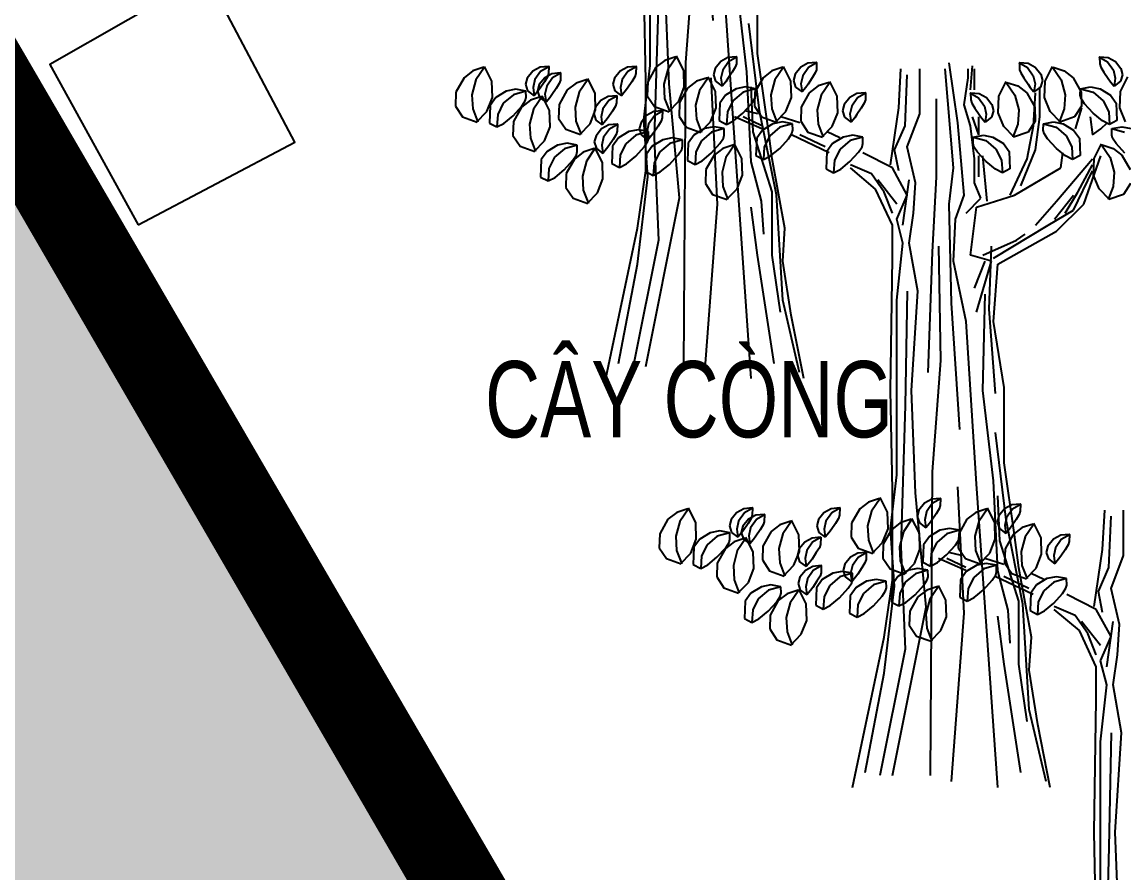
# Model space of a CAD drawing. Header units: millimetres. Extents: x 476643 to 477419, y 1110674 to 1111494.
# Drawn here: x 476821.28 to 476828.5, y 1111051.25 to 1111056.82 of the extents above; entities that cross this region are included whole.
import ezdxf

# ---------------------------------------------------------------- set-up
doc = ezdxf.new("R2010")
doc.units = ezdxf.units.MM
doc.header["$LTSCALE"] = 0.001
doc.header["$MEASUREMENT"] = 0
doc.layers.add('D-CONGTRINH', color=7, linetype='Continuous', lineweight=15)
doc.layers.add('HT_Text', color=7, linetype='Continuous', lineweight=15)
for name, color, linetype in [('HT_duong', 1, 'Continuous'), ('HT_Ho ga', 5, 'Continuous'), ('HT_thuc vat', 3, 'Continuous'), ('Net manh', 252, 'Continuous')]:
    doc.layers.add(name, color=color, linetype=linetype)
doc.styles.add('DIM', font='VAVON.TTF')

# ---------------------------------------------------------------- blocks, each defined once
blk = doc.blocks.new('tree50')
for p, q in [((-1879.5884, 4727.1356), (-1937.5472, 4682.3356)), ((-1807.4204, 4750.4996), (-1879.5884, 4727.1356)), ((-1803.0988, 4750.4996), (-1859.4468, 4667.5916)), ((-1754.6128, 4660.1676), (-1803.0988, 4756.6996)), ((-1512.4984, 4719.5196), (-1549.1196, 4674.1316)), ((-1464.94, 4745.6916), (-1512.4984, 4719.5196)), ((-1461.4484, 4717.7356), (-1499.4856, 4663.7316)), ((-1408.4212, 4750.4996), (-1464.94, 4745.6916)), ((-1404.0756, 4750.4996), (-1461.4484, 4717.7356)), ((-1409.7884, 4704.0156), (-1417.0884, 4682.3356)), ((-1408.4212, 4750.4996), (-1409.7884, 4704.0156)), ((-940.1352, 4708.4836), (-987.718, 4682.3356)), ((-883.6408, 4713.3196), (-940.1352, 4708.4836)), ((-879.2952, 4713.3196), (-936.644, 4680.5556)), ((-883.6408, 4713.3196), (-885.008, 4666.8316)), ((41.408, 4318.3236), (-13.792, 4712.6836)), ((441.7, 4713.3196), (499.048, 4680.5556)), ((446.024, 4713.3196), (502.54, 4708.4836)), ((446.024, 4713.3196), (447.412, 4666.8316)), ((502.54, 4708.4836), (550.124, 4682.3356)), ((966.48, 4750.4996), (1023.828, 4717.7356)), ((970.828, 4750.4996), (1027.32, 4745.6916)), ((970.828, 4750.4996), (972.192, 4704.0156)), ((972.192, 4704.0156), (979.492, 4682.3356)), ((1023.828, 4717.7356), (1061.892, 4663.7316)), ((1027.32, 4745.6916), (1074.904, 4719.5196)), ((1074.904, 4719.5196), (1111.5, 4674.1316)), ((-3137.3276, 4658.9476), (-3195.2864, 4614.1716)), ((-3065.1596, 4682.3356), (-3137.3276, 4658.9476)), ((-3060.8384, 4682.3356), (-3117.186, 4599.4036)), ((-3012.352, 4591.9796), (-3060.8384, 4688.5356)), ((-2744.2368, 4657.5556), (-2780.8332, 4612.1476)), ((-2696.6536, 4683.7036), (-2744.2368, 4657.5556)), ((-2693.1624, 4655.7476), (-2731.224, 4601.7716)), ((-2640.1352, 4688.5356), (-2696.6536, 4683.7036)), ((-2635.7896, 4688.5356), (-2693.1624, 4655.7476)), ((-2618.5776, 4640.3196), (-2666.1604, 4614.1716)), ((-2641.5268, 4642.0276), (-2648.802, 4620.3476)), ((-2640.1352, 4688.5356), (-2641.5268, 4642.0276)), ((-2562.0588, 4645.1556), (-2618.5776, 4640.3196)), ((-2557.7376, 4645.1556), (-2615.0864, 4612.3636)), ((-2562.0588, 4645.1556), (-2563.4504, 4598.6436)), ((-2171.7268, 4657.5556), (-2208.348, 4612.1476)), ((-2124.1684, 4683.7036), (-2171.7268, 4657.5556)), ((-2120.6772, 4655.7476), (-2158.7144, 4601.7716)), ((-2067.6496, 4688.5356), (-2124.1684, 4683.7036)), ((-2063.304, 4688.5356), (-2120.6772, 4655.7476)), ((-2069.0168, 4642.0276), (-2076.3168, 4620.3476)), ((-2067.6496, 4688.5356), (-2069.0168, 4642.0276)), ((-1937.5472, 4682.3356), (-1991.136, 4587.8276)), ((-1859.4468, 4667.5916), (-1885.4964, 4570.7876)), ((-1751.0484, 4552.1836), (-1754.6128, 4660.1676)), ((-1549.1196, 4674.1316), (-1560.2036, 4632.7516)), ((-1560.2036, 4632.7516), (-1546.4828, 4590.3916)), ((-1499.4856, 4663.7316), (-1511.0824, 4611.4396)), ((-1436.888, 4649.7676), (-1464.7932, 4607.9716)), ((-1417.0884, 4682.3356), (-1436.888, 4649.7676)), ((-1176.976, 4658.9476), (-1234.9348, 4614.1716)), ((-1104.8324, 4682.3356), (-1176.976, 4658.9476)), ((-1100.4868, 4682.3356), (-1156.8344, 4599.4036)), ((-1052.0248, 4591.9796), (-1100.4868, 4688.5356)), ((-1024.3392, 4636.9516), (-1035.4232, 4595.5676)), ((-987.718, 4682.3356), (-1024.3392, 4636.9516)), ((-974.7056, 4626.5516), (-986.302, 4574.2556)), ((-936.644, 4680.5556), (-974.7056, 4626.5516)), ((-892.308, 4645.1556), (-912.1076, 4612.5836)), ((-885.008, 4666.8316), (-892.308, 4645.1556)), ((-344.968, 4416.9076), (-331.152, 4673.2556)), ((-303.564, 4298.5956), (-289.768, 4633.7996)), ((-206.98, 4377.4796), (-206.98, 4673.2556)), ((13.796, 4022.5356), (-41.38, 4673.2556)), ((110.4, 4614.0996), (110.4, 4673.2556)), ((124.196, 4535.2156), (137.988, 4692.9556)), ((151.784, 4535.2156), (151.784, 4673.2556)), ((447.412, 4666.8316), (454.712, 4645.1556)), ((454.712, 4645.1556), (474.512, 4612.5836)), ((499.048, 4680.5556), (537.112, 4626.5516)), ((537.112, 4626.5516), (548.708, 4574.2556)), ((550.124, 4682.3356), (586.72, 4636.9516)), ((586.72, 4636.9516), (597.828, 4595.5676)), ((614.404, 4591.9796), (662.892, 4688.5356)), ((662.892, 4682.3356), (719.24, 4599.4036)), ((667.212, 4682.3356), (739.38, 4658.9476)), ((739.38, 4658.9476), (797.34, 4614.1716)), ((979.492, 4682.3356), (999.292, 4649.7676)), ((999.292, 4649.7676), (1027.2, 4607.9716)), ((1061.892, 4663.7316), (1073.488, 4611.4396)), ((1122.608, 4632.7516), (1108.864, 4590.3916)), ((1111.5, 4674.1316), (1122.608, 4632.7516)), ((-3195.2864, 4614.1716), (-3248.8752, 4519.6396)), ((-3117.186, 4599.4036), (-3143.2356, 4502.5996)), ((-3008.7876, 4484.0196), (-3012.352, 4591.9796)), ((-2780.8332, 4612.1476), (-2791.9416, 4570.7876)), ((-2791.9416, 4570.7876), (-2778.1968, 4528.4076)), ((-2731.224, 4601.7716), (-2742.7964, 4549.4756)), ((-2702.7572, 4568.7636), (-2713.8656, 4527.4036)), ((-2666.1604, 4614.1716), (-2702.7572, 4568.7636)), ((-2668.602, 4587.8036), (-2696.5072, 4545.9836)), ((-2648.802, 4620.3476), (-2668.602, 4587.8036)), ((-2653.148, 4558.3876), (-2664.7444, 4506.0916)), ((-2615.0864, 4612.3636), (-2653.148, 4558.3876)), ((-2570.7504, 4576.9636), (-2590.55, 4544.4196)), ((-2563.4504, 4598.6436), (-2570.7504, 4576.9636)), ((-2460.7404, 4578.3796), (-2518.6996, 4533.5796)), ((-2388.5972, 4601.7716), (-2460.7404, 4578.3796)), ((-2384.2512, 4601.7716), (-2440.5988, 4518.8356)), ((-2335.7896, 4511.4116), (-2384.2512, 4607.9716)), ((-2208.348, 4612.1476), (-2219.432, 4570.7876)), ((-2219.432, 4570.7876), (-2205.7112, 4528.4076)), ((-2158.7144, 4601.7716), (-2170.3108, 4549.4756)), ((-2096.1164, 4587.8036), (-2124.022, 4545.9836)), ((-2076.3168, 4620.3476), (-2096.1164, 4587.8036)), ((-1991.136, 4587.8276), (-1993.9192, 4496.3996)), ((-1885.4964, 4570.7876), (-1880.0032, 4477.8676)), ((-1787.1568, 4461.3156), (-1751.0484, 4552.1836)), ((-1671.4096, 4590.7836), (-1729.3684, 4545.9836)), ((-1599.2416, 4614.1716), (-1671.4096, 4590.7836)), ((-1594.9204, 4614.1716), (-1651.268, 4531.2396)), ((-1546.434, 4523.8156), (-1594.9204, 4620.3476)), ((-1546.4828, 4590.3916), (-1503.8316, 4558.3876)), ((-1511.0824, 4611.4396), (-1503.8316, 4558.3876)), ((-1479.808, 4587.6596), (-1503.8316, 4558.3876)), ((-1464.7932, 4607.9716), (-1479.808, 4587.6596)), ((-1349.3148, 4553.7236), (-1412.01, 4542.2476)), ((-1283.3724, 4542.2476), (-1349.3148, 4553.7236)), ((-1234.9348, 4614.1716), (-1288.5236, 4519.6396)), ((-1156.8344, 4599.4036), (-1182.884, 4502.5996)), ((-1048.436, 4484.0196), (-1052.0248, 4591.9796)), ((-1035.4232, 4595.5676), (-1021.7024, 4553.2116)), ((-1021.7024, 4553.2116), (-979.0512, 4521.2036)), ((-986.302, 4574.2556), (-979.0512, 4521.2036)), ((-940.0132, 4570.7876), (-955.0276, 4550.4756)), ((-912.1076, 4612.5836), (-940.0132, 4570.7876)), ((-873.3872, 4559.8036), (-931.346, 4515.0036)), ((-801.2192, 4583.1676), (-873.3872, 4559.8036)), ((-796.898, 4583.1676), (-853.2456, 4500.2556)), ((-748.436, 4492.8116), (-796.898, 4589.3676)), ((82.788, 4436.6316), (110.4, 4614.0996)), ((310.816, 4492.8116), (359.304, 4589.3676)), ((359.304, 4583.1676), (415.652, 4500.2556)), ((363.624, 4583.1676), (435.792, 4559.8036)), ((435.792, 4559.8036), (493.752, 4515.0036)), ((474.512, 4612.5836), (502.42, 4570.7876)), ((502.42, 4570.7876), (517.432, 4550.4756)), ((548.708, 4574.2556), (541.456, 4521.2036)), ((584.084, 4553.2116), (541.456, 4521.2036)), ((579.544, 4357.7516), (579.544, 4554.9436)), ((597.828, 4595.5676), (584.084, 4553.2116)), ((610.84, 4484.0196), (614.404, 4591.9796)), ((719.24, 4599.4036), (745.288, 4502.5996)), ((797.34, 4614.1716), (850.928, 4519.6396)), ((845.776, 4542.2476), (911.72, 4553.7236)), ((911.72, 4553.7236), (974.392, 4542.2476)), ((1027.2, 4607.9716), (1042.212, 4587.6596)), ((1042.212, 4587.6596), (1066.236, 4558.3876)), ((1073.488, 4611.4396), (1066.236, 4558.3876)), ((1108.864, 4590.3916), (1066.236, 4558.3876)), ((1108.84, 4523.8156), (1157.3, 4620.3476)), ((-3248.8752, 4519.6396), (-3251.6584, 4428.2356)), ((-3143.2356, 4502.5996), (-3137.7424, 4409.6796)), ((-3044.896, 4393.1516), (-3008.7876, 4484.0196)), ((-2986.4732, 4484.9716), (-3024.2904, 4431.5556)), ((-2917.8452, 4526.6236), (-2986.4732, 4484.9716)), ((-2871.898, 4502.7716), (-2937.7912, 4447.3996)), ((-2855.1496, 4538.0996), (-2917.8452, 4526.6236)), ((-2789.2072, 4526.6236), (-2871.898, 4502.7716)), ((-2789.2072, 4526.6236), (-2855.1496, 4538.0996)), ((-2793.6508, 4463.2436), (-2787.9136, 4484.2876)), ((-2787.9136, 4484.2876), (-2789.2072, 4526.6236)), ((-2778.1968, 4528.4076), (-2735.5452, 4496.3996)), ((-2687.84, 4490.1996), (-2760.008, 4466.8316)), ((-2742.7964, 4549.4756), (-2735.5452, 4496.3996)), ((-2683.5188, 4490.1996), (-2739.842, 4407.2876)), ((-2711.5464, 4525.6716), (-2735.5452, 4496.3996)), ((-2713.8656, 4527.4036), (-2700.1204, 4485.0236)), ((-2696.5072, 4545.9836), (-2711.5464, 4525.6716)), ((-2700.1204, 4485.0236), (-2657.4936, 4453.0156)), ((-2635.0324, 4399.8636), (-2683.5188, 4496.3996)), ((-2664.7444, 4506.0916), (-2657.4936, 4453.0156)), ((-2633.47, 4482.2876), (-2657.4936, 4453.0156)), ((-2618.4556, 4502.5996), (-2633.47, 4482.2876)), ((-2590.55, 4544.4196), (-2618.4556, 4502.5996)), ((-2518.6996, 4533.5796), (-2572.2884, 4439.0756)), ((-2440.5988, 4518.8356), (-2466.6488, 4422.0316)), ((-2332.2004, 4403.4316), (-2335.7896, 4511.4116)), ((-2249.9252, 4491.5876), (-2297.508, 4465.4156)), ((-2193.4312, 4496.3996), (-2249.9252, 4491.5876)), ((-2189.0852, 4496.3996), (-2246.434, 4463.6356)), ((-2205.7112, 4528.4076), (-2163.06, 4496.3996)), ((-2193.4312, 4496.3996), (-2194.7984, 4449.9156)), ((-2170.3108, 4549.4756), (-2163.06, 4496.3996)), ((-2139.0364, 4525.6716), (-2163.06, 4496.3996)), ((-2124.022, 4545.9836), (-2139.0364, 4525.6716)), ((-1993.9192, 4496.3996), (-1946.8488, 4425.3036)), ((-1729.3684, 4545.9836), (-1782.9572, 4451.4756)), ((-1651.268, 4531.2396), (-1677.3176, 4434.4356)), ((-1542.8696, 4415.8316), (-1546.434, 4523.8156)), ((-1480.638, 4500.5996), (-1518.4556, 4447.1796)), ((-1412.01, 4542.2476), (-1480.638, 4500.5996)), ((-1366.0628, 4518.3956), (-1431.9564, 4463.0236)), ((-1283.3724, 4542.2476), (-1366.0628, 4518.3956)), ((-1288.5236, 4519.6396), (-1291.3068, 4428.2356)), ((-1287.8156, 4478.8676), (-1282.054, 4499.9156)), ((-1282.054, 4499.9156), (-1283.3724, 4542.2476)), ((-1182.884, 4502.5996), (-1177.4152, 4409.6796)), ((-1084.5444, 4393.1516), (-1048.436, 4484.0196)), ((-931.346, 4515.0036), (-984.9348, 4420.4956)), ((-955.0276, 4550.4756), (-979.0512, 4521.2036)), ((-853.2456, 4500.2556), (-879.2952, 4403.4316)), ((-744.8472, 4384.8516), (-748.436, 4492.8116)), ((-666.7708, 4484.0196), (-703.392, 4438.6116)), ((-619.2124, 4510.1676), (-666.7708, 4484.0196)), ((-615.7212, 4482.2396), (-653.7824, 4428.2356)), ((-562.6936, 4515.0036), (-619.2124, 4510.1676)), ((-558.348, 4515.0036), (-615.7212, 4482.2396)), ((-562.6936, 4515.0036), (-564.0852, 4468.4916)), ((120.752, 4515.0036), (178.104, 4482.2396)), ((125.1, 4515.0036), (181.592, 4510.1676)), ((125.1, 4515.0036), (126.468, 4468.4916)), ((178.104, 4482.2396), (216.164, 4428.2356)), ((181.592, 4510.1676), (229.176, 4484.0196)), ((229.176, 4484.0196), (265.796, 4438.6116)), ((307.252, 4384.8516), (310.816, 4492.8116)), ((415.652, 4500.2556), (441.7, 4403.4316)), ((493.752, 4515.0036), (547.34, 4420.4956)), ((517.432, 4550.4756), (541.456, 4521.2036)), ((538.16, 4298.5956), (551.956, 4515.4916)), ((646.948, 4393.1516), (610.84, 4484.0196)), ((745.288, 4502.5996), (739.796, 4409.6796)), ((844.46, 4499.9156), (845.776, 4542.2476)), ((850.22, 4478.8676), (844.46, 4499.9156)), ((845.776, 4542.2476), (928.468, 4518.3956)), ((850.928, 4519.6396), (853.712, 4428.2356)), ((928.468, 4518.3956), (994.36, 4463.0236)), ((974.392, 4542.2476), (1043.044, 4500.5996)), ((1043.044, 4500.5996), (1080.86, 4447.1796)), ((1105.276, 4415.8316), (1108.84, 4523.8156)), ((-3251.6584, 4428.2356), (-3204.5884, 4357.1396)), ((-3137.7424, 4409.6796), (-3104.1976, 4322.8636)), ((-3024.2904, 4431.5556), (-3029.0024, 4317.0516)), ((-2937.7912, 4447.3996), (-2974.5344, 4374.0116)), ((-2873.4848, 4365.0036), (-2816.2092, 4428.2836)), ((-2817.9672, 4422.0316), (-2871.556, 4327.5276)), ((-2760.008, 4466.8316), (-2817.9672, 4422.0316)), ((-2816.2092, 4428.2836), (-2793.6508, 4463.2436)), ((-2739.842, 4407.2876), (-2765.9164, 4310.4876)), ((-2572.2884, 4439.0756), (-2575.0716, 4347.6676)), ((-2466.6488, 4422.0316), (-2461.18, 4329.1156)), ((-2334.1292, 4420.0316), (-2345.2132, 4378.6516)), ((-2297.508, 4465.4156), (-2334.1292, 4420.0316)), ((-2284.4956, 4409.6316), (-2296.092, 4357.3356)), ((-2246.434, 4463.6356), (-2284.4956, 4409.6316)), ((-2202.098, 4428.2356), (-2221.898, 4395.6676)), ((-2194.7984, 4449.9156), (-2202.098, 4428.2356)), ((-1946.8488, 4425.3036), (-1850.804, 4391.0516)), ((-1880.0032, 4477.8676), (-1846.4584, 4391.0516)), ((-1855.1252, 4391.0516), (-1787.1568, 4461.3156)), ((-1782.9572, 4451.4756), (-1785.7404, 4360.0476)), ((-1677.3176, 4434.4356), (-1671.8244, 4341.5156)), ((-1578.978, 4324.9636), (-1542.8696, 4415.8316)), ((-1518.4556, 4447.1796), (-1523.1672, 4332.6796)), ((-1431.9564, 4463.0236), (-1468.6996, 4389.6356)), ((-1367.6496, 4380.6276), (-1310.3744, 4443.9076)), ((-1310.3744, 4443.9076), (-1287.8156, 4478.8676)), ((-1291.3068, 4428.2356), (-1244.2368, 4357.1396)), ((-1177.4152, 4409.6796), (-1143.846, 4322.8636)), ((-984.9348, 4420.4956), (-987.718, 4329.0636)), ((-703.392, 4438.6116), (-714.5004, 4397.2516)), ((-653.7824, 4428.2356), (-665.3548, 4375.9396)), ((-591.1604, 4414.2716), (-619.0656, 4372.4476)), ((-571.3608, 4446.8156), (-591.1604, 4414.2716)), ((-564.0852, 4468.4916), (-571.3608, 4446.8156)), ((-400.144, 4042.2596), (-344.968, 4416.9076)), ((-96.58, 3963.3796), (-96.58, 4476.0636)), ((124.196, 4298.5956), (82.788, 4436.6316)), ((126.468, 4468.4916), (133.768, 4446.8156)), ((133.768, 4446.8156), (153.568, 4414.2716)), ((153.568, 4414.2716), (181.472, 4372.4476)), ((216.164, 4428.2356), (227.76, 4375.9396)), ((265.796, 4438.6116), (276.88, 4397.2516)), ((547.34, 4420.4956), (550.124, 4329.0636)), ((739.796, 4409.6796), (706.252, 4322.8636)), ((853.712, 4428.2356), (806.644, 4357.1396)), ((814.136, 4278.8676), (855.52, 4416.9076)), ((872.78, 4443.9076), (850.22, 4478.8676)), ((930.056, 4380.6276), (872.78, 4443.9076)), ((994.36, 4463.0236), (1031.104, 4389.6356)), ((1080.86, 4447.1796), (1085.572, 4332.6796)), ((1141.384, 4324.9636), (1105.276, 4415.8316)), ((-3204.5884, 4357.1396), (-3108.5432, 4322.8636)), ((-3112.8648, 4322.8636), (-3044.896, 4393.1516)), ((-2974.5344, 4374.0116), (-2979.93, 4292.1276)), ((-2933.9584, 4314.9796), (-2873.4848, 4365.0036)), ((-2631.468, 4291.8836), (-2635.0324, 4399.8636)), ((-2575.0716, 4347.6676), (-2528.0012, 4276.5756)), ((-2368.3088, 4312.5836), (-2332.2004, 4403.4316)), ((-2345.2132, 4378.6516), (-2331.468, 4336.2916)), ((-2331.468, 4336.2916), (-2288.8412, 4304.2836)), ((-2296.092, 4357.3356), (-2288.8412, 4304.2836)), ((-2249.8032, 4353.8676), (-2264.8176, 4333.5556)), ((-2221.898, 4395.6676), (-2249.8032, 4353.8676)), ((-1998.2652, 4366.2476), (-2034.8616, 4320.8636)), ((-1950.682, 4392.4196), (-1998.2652, 4366.2476)), ((-1947.1908, 4364.4636), (-1985.2524, 4310.4876)), ((-1894.1636, 4397.2516), (-1950.682, 4392.4196)), ((-1889.8176, 4397.2516), (-1947.1908, 4364.4636)), ((-1895.5552, 4350.7436), (-1902.8304, 4329.0636)), ((-1894.1636, 4397.2516), (-1895.5552, 4350.7436)), ((-1785.7404, 4360.0476), (-1738.6704, 4288.9516)), ((-1671.8244, 4341.5156), (-1638.2796, 4254.6996)), ((-1468.6996, 4389.6356), (-1474.0952, 4307.7516)), ((-1428.1236, 4330.6036), (-1367.6496, 4380.6276)), ((-1241.8684, 4278.8676), (-1421.2632, 4357.7516)), ((-1241.8684, 4298.5956), (-1366.0628, 4357.7516)), ((-1269.4808, 4377.4796), (-1352.2688, 4397.1796)), ((-1244.2368, 4357.1396), (-1148.1916, 4322.8636)), ((-1152.5376, 4322.8636), (-1084.5444, 4393.1516)), ((-993.5044, 4318.3236), (-1117.6984, 4357.7516)), ((-879.2952, 4403.4316), (-873.802, 4310.5356)), ((-780.9556, 4293.9836), (-744.8472, 4384.8516)), ((-714.5004, 4397.2516), (-700.7552, 4354.8716)), ((-700.7552, 4354.8716), (-658.104, 4322.8636)), ((-665.3548, 4375.9396), (-658.104, 4322.8636)), ((-634.0804, 4352.1356), (-658.104, 4322.8636)), ((-619.0656, 4372.4476), (-634.0804, 4352.1356)), ((-289.768, 4160.5716), (-206.98, 4377.4796)), ((179.396, 4239.4396), (137.988, 4357.7516)), ((179.396, 4239.4396), (179.396, 4357.7516)), ((181.472, 4372.4476), (196.484, 4352.1356)), ((196.484, 4352.1356), (220.508, 4322.8636)), ((227.76, 4375.9396), (220.508, 4322.8636)), ((263.16, 4354.8716), (220.508, 4322.8636)), ((276.88, 4397.2516), (263.16, 4354.8716)), ((343.36, 4293.9836), (307.252, 4384.8516)), ((441.7, 4403.4316), (436.208, 4310.5356)), ((551.956, 4140.8436), (579.544, 4357.7516)), ((714.92, 4322.8636), (646.948, 4393.1516)), ((806.644, 4357.1396), (710.596, 4322.8636)), ((910.72, 4357.7516), (924.512, 4239.4396)), ((990.528, 4330.6036), (930.056, 4380.6276)), ((1031.104, 4389.6356), (1036.5, 4307.7516)), ((-3029.0024, 4317.0516), (-2979.93, 4292.1276)), ((-2979.93, 4292.1276), (-2933.9584, 4314.9796)), ((-2871.556, 4327.5276), (-2874.3392, 4236.0956)), ((-2765.9164, 4310.4876), (-2760.4232, 4217.5676)), ((-2667.5764, 4201.0116), (-2631.468, 4291.8836)), ((-2528.0012, 4276.5756), (-2431.9564, 4242.2956)), ((-2461.18, 4329.1156), (-2427.6108, 4242.2956)), ((-2436.302, 4242.2956), (-2368.3088, 4312.5836)), ((-2293.1624, 4279.4796), (-2329.7836, 4234.0956)), ((-2245.604, 4305.6516), (-2293.1624, 4279.4796)), ((-2264.8176, 4333.5556), (-2288.8412, 4304.2836)), ((-2242.1128, 4277.6996), (-2280.174, 4223.7196)), ((-2189.0852, 4310.4876), (-2245.604, 4305.6516)), ((-2184.7396, 4310.4876), (-2242.1128, 4277.6996)), ((-2190.4768, 4263.9756), (-2197.7524, 4242.2956)), ((-2189.0852, 4310.4876), (-2190.4768, 4263.9756)), ((-2051.5608, 4272.0316), (-2114.2564, 4260.5596)), ((-1985.6428, 4260.5596), (-2051.5608, 4272.0316)), ((-2034.8616, 4320.8636), (-2045.97, 4279.4796)), ((-2045.97, 4279.4796), (-2032.2248, 4237.1196)), ((-1985.2524, 4310.4876), (-1996.8244, 4258.1916)), ((-1922.6304, 4296.5196), (-1950.5356, 4254.6996)), ((-1902.8304, 4329.0636), (-1922.6304, 4296.5196)), ((-1738.6704, 4288.9516), (-1642.6252, 4254.6996)), ((-1618.6752, 4280.4316), (-1687.3276, 4238.7556)), ((-1646.9468, 4254.6996), (-1578.978, 4324.9636)), ((-1555.98, 4291.9076), (-1618.6752, 4280.4316)), ((-1490.062, 4280.4316), (-1572.7524, 4256.5556)), ((-1490.062, 4280.4316), (-1555.98, 4291.9076)), ((-1523.1672, 4332.6796), (-1474.0952, 4307.7516)), ((-1488.7436, 4238.0756), (-1490.062, 4280.4316)), ((-1474.0952, 4307.7516), (-1428.1236, 4330.6036)), ((-1238.768, 4271.0076), (-1276.5852, 4217.5916)), ((-1170.1156, 4312.6596), (-1238.768, 4271.0076)), ((-1124.1928, 4288.8076), (-1190.0864, 4233.4356)), ((-1107.4448, 4324.1556), (-1170.1156, 4312.6596)), ((-1041.5024, 4312.6596), (-1124.1928, 4288.8076)), ((-1041.5024, 4312.6596), (-1107.4448, 4324.1556)), ((-1045.9456, 4249.2796), (-1040.184, 4270.3236)), ((-1040.184, 4270.3236), (-1041.5024, 4312.6596)), ((-987.718, 4329.0636), (-940.648, 4257.9716)), ((-873.802, 4310.5356), (-840.2572, 4223.7196)), ((-848.9484, 4223.7196), (-780.9556, 4293.9836)), ((-372.556, 4140.8436), (-303.564, 4298.5956)), ((82.788, 3845.0676), (41.408, 4318.3236)), ((151.784, 4081.6876), (124.196, 4298.5956)), ((411.328, 4223.7196), (343.36, 4293.9836)), ((436.208, 4310.5356), (402.664, 4223.7196)), ((496.756, 4081.6876), (538.16, 4298.5956)), ((550.124, 4329.0636), (503.052, 4257.9716)), ((602.588, 4270.3236), (603.908, 4312.6596)), ((608.328, 4249.2796), (602.588, 4270.3236)), ((603.908, 4312.6596), (669.824, 4324.1556)), ((603.908, 4312.6596), (686.6, 4288.8076)), ((669.824, 4324.1556), (732.52, 4312.6596)), ((686.6, 4288.8076), (752.492, 4233.4356)), ((732.52, 4312.6596), (801.148, 4271.0076)), ((801.148, 4271.0076), (838.968, 4217.5916)), ((924.512, 4239.4396), (979.712, 4278.8676)), ((979.712, 4278.8676), (1021.12, 4318.3236)), ((1036.5, 4307.7516), (990.528, 4330.6036)), ((1085.572, 4332.6796), (1036.5, 4307.7516)), ((1051.148, 4238.0756), (1052.468, 4280.4316)), ((1052.468, 4280.4316), (1118.384, 4291.9076)), ((1052.468, 4280.4316), (1135.156, 4256.5556)), ((1118.384, 4291.9076), (1181.08, 4280.4316)), ((-2874.3392, 4236.0956), (-2827.2688, 4165.0036)), ((-2760.4232, 4217.5676), (-2726.8784, 4130.7476)), ((-2735.5452, 4130.7476), (-2667.5764, 4201.0116)), ((-2329.7836, 4234.0956), (-2340.892, 4192.7116)), ((-2340.892, 4192.7116), (-2327.1468, 4150.3556)), ((-2280.174, 4223.7196), (-2291.7464, 4171.4236)), ((-2217.552, 4209.7516), (-2245.4572, 4167.9316)), ((-2182.884, 4218.9076), (-2220.7016, 4165.4916)), ((-2197.7524, 4242.2956), (-2217.552, 4209.7516)), ((-2114.2564, 4260.5596), (-2182.884, 4218.9076)), ((-2068.3332, 4236.7076), (-2134.2268, 4181.3356)), ((-1985.6428, 4260.5596), (-2068.3332, 4236.7076)), ((-2032.2248, 4237.1196), (-1989.5736, 4205.1156)), ((-2012.6204, 4162.2196), (-1990.062, 4197.1796)), ((-1996.8244, 4258.1916), (-1989.5736, 4205.1156)), ((-1990.062, 4197.1796), (-1984.3244, 4218.2236)), ((-1965.5744, 4234.3876), (-1989.5736, 4205.1156)), ((-1984.3244, 4218.2236), (-1985.6428, 4260.5596)), ((-1950.5356, 4254.6996), (-1965.5744, 4234.3876)), ((-1892.5032, 4207.7516), (-1961.1312, 4166.0876)), ((-1829.808, 4219.2276), (-1892.5032, 4207.7516)), ((-1763.8656, 4207.7516), (-1846.556, 4183.8996)), ((-1763.8656, 4207.7516), (-1829.808, 4219.2276)), ((-1762.5472, 4165.4156), (-1763.8656, 4207.7516)), ((-1687.3276, 4238.7556), (-1725.1204, 4185.3396)), ((-1638.646, 4201.1836), (-1675.3648, 4127.8076)), ((-1572.7524, 4256.5556), (-1638.646, 4201.1836)), ((-1517.064, 4182.0676), (-1494.5052, 4217.0516)), ((-1494.5052, 4217.0516), (-1488.7436, 4238.0756)), ((-1276.5852, 4217.5916), (-1281.2972, 4103.0996)), ((-1190.0864, 4233.4356), (-1226.8052, 4160.0596)), ((-1125.7796, 4151.0516), (-1068.5044, 4214.3196)), ((-1068.5044, 4214.3196), (-1045.9456, 4249.2796)), ((-800.3156, 4121.1316), (-1048.7044, 4239.4396)), ((-827.9036, 4160.5716), (-993.5044, 4239.4396)), ((-940.648, 4257.9716), (-844.6028, 4223.7196)), ((-731.3216, 4219.7156), (-814.1096, 4259.1676)), ((-709.7396, 4225.3556), (-778.392, 4183.7036)), ((-663.8168, 4201.4996), (-729.7104, 4146.1316)), ((-647.0444, 4236.8276), (-709.7396, 4225.3556)), ((-581.1264, 4225.3556), (-663.8168, 4201.4996)), ((-581.1264, 4225.3556), (-647.0444, 4236.8276)), ((-579.808, 4183.0196), (-581.1264, 4225.3556)), ((142.212, 4183.0196), (143.532, 4225.3556)), ((143.532, 4225.3556), (209.448, 4236.8276)), ((143.532, 4225.3556), (226.224, 4201.4996)), ((209.448, 4236.8276), (272.144, 4225.3556)), ((226.224, 4201.4996), (292.116, 4146.1316)), ((272.144, 4225.3556), (340.772, 4183.7036)), ((503.052, 4257.9716), (407.008, 4223.7196)), ((630.884, 4214.3196), (608.328, 4249.2796)), ((688.16, 4151.0516), (630.884, 4214.3196)), ((752.492, 4233.4356), (789.212, 4160.0596)), ((838.968, 4217.5916), (843.704, 4103.0996)), ((1056.888, 4217.0516), (1051.148, 4238.0756)), ((1079.444, 4182.0676), (1056.888, 4217.0516)), ((-2827.2688, 4165.0036), (-2731.224, 4130.7476)), ((-2651.0728, 4130.8836), (-2688.8656, 4077.4676)), ((-2582.4204, 4172.5476), (-2651.0728, 4130.8836)), ((-2536.4976, 4148.6796), (-2602.3908, 4093.3116)), ((-2519.7248, 4184.0196), (-2582.4204, 4172.5476)), ((-2453.8068, 4172.5476), (-2536.4976, 4148.6796)), ((-2453.8068, 4172.5476), (-2519.7248, 4184.0196)), ((-2413.0356, 4125.9636), (-2470.9944, 4081.1636)), ((-2458.2504, 4109.1556), (-2452.4888, 4130.1996)), ((-2452.4888, 4130.1996), (-2453.8068, 4172.5476)), ((-2340.892, 4149.3396), (-2413.0356, 4125.9636)), ((-2336.5464, 4149.3396), (-2392.894, 4066.4196)), ((-2288.0844, 4058.9836), (-2336.5464, 4155.5436)), ((-2327.1468, 4150.3556), (-2284.4956, 4118.3476)), ((-2291.7464, 4171.4236), (-2284.4956, 4118.3476)), ((-2260.472, 4147.6316), (-2284.4956, 4118.3476)), ((-2245.4572, 4167.9316), (-2260.472, 4147.6316)), ((-2220.7016, 4165.4916), (-2225.4136, 4050.9996)), ((-2134.2268, 4181.3356), (-2170.9456, 4107.9476)), ((-2069.896, 4098.9516), (-2012.6204, 4162.2196)), ((-1961.1312, 4166.0876), (-1998.9484, 4112.6836)), ((-1912.4496, 4128.5276), (-1949.1928, 4055.1396)), ((-1846.556, 4183.8996), (-1912.4496, 4128.5276)), ((-1790.8676, 4109.4116), (-1768.3088, 4144.3716)), ((-1768.3088, 4144.3716), (-1762.5472, 4165.4156)), ((-1725.1204, 4185.3396), (-1729.8568, 4070.8476)), ((-1675.3648, 4127.8076), (-1680.7844, 4045.9116)), ((-1634.8128, 4068.7756), (-1574.3392, 4118.7996)), ((-1574.3392, 4118.7996), (-1517.064, 4182.0676)), ((-1497.9232, 4150.7556), (-1555.882, 4105.9556)), ((-1425.7552, 4174.1316), (-1497.9232, 4150.7556)), ((-1421.434, 4174.1316), (-1477.7816, 4091.2116)), ((-1372.9476, 4083.7756), (-1421.434, 4180.3356)), ((-1226.8052, 4160.0596), (-1232.2248, 4078.1596)), ((-1186.2532, 4101.0236), (-1125.7796, 4151.0516)), ((-816.1848, 4130.2836), (-820.9212, 4015.7836)), ((-778.392, 4183.7036), (-816.1848, 4130.2836)), ((-729.7104, 4146.1316), (-766.4292, 4072.7396)), ((-665.4036, 4063.7316), (-608.1284, 4127.0156)), ((-608.1284, 4127.0156), (-585.5696, 4161.9756)), ((-585.5696, 4161.9756), (-579.808, 4183.0196)), ((-386.352, 4022.5356), (-579.5396, 4121.1316)), ((-344.968, 4002.8196), (-372.556, 4140.8436)), ((-234.568, 3923.9516), (-289.768, 4160.5716)), ((147.952, 4161.9756), (142.212, 4183.0196)), ((170.508, 4127.0156), (147.952, 4161.9756)), ((227.784, 4063.7316), (170.508, 4127.0156)), ((292.116, 4146.1316), (328.836, 4072.7396)), ((340.772, 4183.7036), (378.592, 4130.2836)), ((378.592, 4130.2836), (383.304, 4015.7836)), ((455.372, 3904.2236), (551.956, 4140.8436)), ((748.66, 4101.0236), (688.16, 4151.0516)), ((717.532, 4022.5356), (731.348, 4121.1316)), ((789.212, 4160.0596), (794.632, 4078.1596)), ((935.352, 4083.7756), (983.816, 4180.3356)), ((983.816, 4174.1316), (1040.164, 4091.2116)), ((988.16, 4174.1316), (1060.328, 4150.7556)), ((1060.328, 4150.7556), (1118.264, 4105.9556)), ((1136.72, 4118.7996), (1079.444, 4182.0676)), ((-2688.8656, 4077.4676), (-2693.602, 3962.9636)), ((-2602.3908, 4093.3116), (-2639.1096, 4019.9236)), ((-2538.0844, 4010.9116), (-2480.8088, 4074.1956)), ((-2470.9944, 4081.1636), (-2524.5832, 3986.6556)), ((-2480.8088, 4074.1956), (-2458.2504, 4109.1556)), ((-2392.894, 4066.4196), (-2418.9436, 3969.6036)), ((-2284.4956, 3951.0116), (-2288.0844, 4058.9836)), ((-2225.4136, 4050.9996), (-2176.3412, 4026.0636)), ((-2170.9456, 4107.9476), (-2176.3412, 4026.0636)), ((-2176.3412, 4026.0636), (-2130.394, 4048.9116)), ((-2130.394, 4048.9116), (-2069.896, 4098.9516)), ((-1998.9484, 4112.6836), (-2003.6604, 3998.1796)), ((-1949.1928, 4055.1396), (-1954.5884, 3973.2436)), ((-1908.6164, 3996.1076), (-1848.1428, 4046.1316)), ((-1848.1428, 4046.1316), (-1790.8676, 4109.4116)), ((-1729.8568, 4070.8476), (-1680.7844, 4045.9116)), ((-1680.7844, 4045.9116), (-1634.8128, 4068.7756)), ((-1555.882, 4105.9556), (-1609.4712, 4011.4516)), ((-1477.7816, 4091.2116), (-1503.8316, 3994.3956)), ((-1369.3832, 3975.8036), (-1372.9476, 4083.7756)), ((-1281.2972, 4103.0996), (-1232.2248, 4078.1596)), ((-1232.2248, 4078.1596), (-1186.2532, 4101.0236)), ((-766.4292, 4072.7396), (-771.8488, 3990.8436)), ((-725.8772, 4013.7076), (-665.4036, 4063.7316)), ((151.784, 3923.9516), (151.784, 4081.6876)), ((179.396, 3963.3796), (179.396, 4101.4156)), ((234.596, 3805.6396), (206.984, 4101.4156)), ((288.26, 4013.7076), (227.784, 4063.7316)), ((328.836, 4072.7396), (334.232, 3990.8436)), ((386.38, 3845.0676), (496.756, 4081.6876)), ((689.944, 3805.6396), (924.512, 4081.6876)), ((794.632, 4078.1596), (748.66, 4101.0236)), ((843.704, 4103.0996), (794.632, 4078.1596)), ((869.336, 3785.9116), (979.712, 4101.4156)), ((931.788, 3975.8036), (935.352, 4083.7756)), ((1040.164, 4091.2116), (1066.236, 3994.3956)), ((1118.264, 4105.9556), (1171.876, 4011.4516)), ((-2639.1096, 4019.9236), (-2644.5296, 3938.0356)), ((-2598.558, 3960.8876), (-2538.0844, 4010.9116)), ((-2524.5832, 3986.6556), (-2527.3664, 3895.2396)), ((-2003.6604, 3998.1796), (-1954.5884, 3973.2436)), ((-1954.5884, 3973.2436), (-1908.6164, 3996.1076)), ((-1609.4712, 4011.4516), (-1612.2544, 3920.0316)), ((-1503.8316, 3994.3956), (-1498.3384, 3901.4876)), ((-1405.4916, 3884.9356), (-1369.3832, 3975.8036)), ((-820.9212, 4015.7836), (-771.8488, 3990.8436)), ((-771.8488, 3990.8436), (-725.8772, 4013.7076)), ((-524.3392, 3983.1036), (-662.3276, 4042.2596)), ((-496.752, 3884.5076), (-662.3276, 4022.5356)), ((-441.552, 3864.7956), (-524.3392, 3983.1036)), ((-289.768, 3845.0676), (-386.352, 4022.5356)), ((-13.792, 3785.9116), (13.796, 4022.5356)), ((334.232, 3990.8436), (288.26, 4013.7076)), ((383.304, 4015.7836), (334.232, 3990.8436)), ((413.968, 3845.0676), (717.532, 4022.5356)), ((800.344, 3746.4836), (924.512, 4002.8196)), ((827.932, 3864.7956), (924.512, 4042.2596)), ((967.896, 3884.9356), (931.788, 3975.8036)), ((1066.236, 3994.3956), (1060.744, 3901.4876)), ((-2693.602, 3962.9636), (-2644.5296, 3938.0356)), ((-2644.5296, 3938.0356), (-2598.558, 3960.8876)), ((-2418.9436, 3969.6036), (-2413.4748, 3876.6956)), ((-2320.604, 3860.1556), (-2284.4956, 3951.0116)), ((-1612.2544, 3920.0316), (-1565.184, 3848.9276)), ((-1498.3384, 3901.4876), (-1464.7932, 3814.6716)), ((-358.764, 3785.9116), (-482.956, 3943.6636)), ((-317.356, 3647.8876), (-275.976, 3943.6636)), ((-248.364, 3726.7716), (-234.568, 3923.9516)), ((-124.192, 3470.4236), (-96.58, 3963.3796)), ((193.192, 3825.3556), (151.784, 3923.9516)), ((1060.744, 3901.4876), (1027.2, 3814.6716)), ((1174.66, 3920.0316), (1127.588, 3848.9276)), ((-2527.3664, 3895.2396), (-2480.2964, 3824.1316)), ((-2413.4748, 3876.6956), (-2379.9056, 3789.8796)), ((-2388.5972, 3789.8796), (-2320.604, 3860.1556)), ((-1565.184, 3848.9276), (-1469.1392, 3814.6716)), ((-1473.4604, 3814.6716), (-1405.4916, 3884.9356)), ((-386.352, 3647.8876), (-496.752, 3884.5076)), ((-386.352, 3726.7716), (-441.552, 3864.7956)), ((-358.764, 3687.3276), (-289.768, 3845.0676)), ((27.612, 3687.3276), (82.788, 3845.0676)), ((165.604, 3766.1996), (413.968, 3845.0676)), ((676.148, 3687.3276), (800.344, 3845.0676)), ((745.144, 3726.7716), (827.932, 3864.7956)), ((1035.864, 3814.6716), (967.896, 3884.9356)), ((1127.588, 3848.9276), (1031.544, 3814.6716)), ((-2480.2964, 3824.1316), (-2384.2512, 3789.8796)), ((0, 3135.2156), (-13.792, 3785.9116)), ((96.608, 3726.7716), (193.192, 3825.3556)), ((124.196, 3450.7076), (165.604, 3766.1996)), ((551.956, 3647.8876), (689.944, 3805.6396)), ((689.944, 3608.4596), (869.336, 3785.9116)), ((-386.352, 3726.7716), (-386.352, 3726.7716)), ((-317.356, 3529.5756), (-358.764, 3687.3276)), ((-275.976, 3529.5756), (-248.364, 3726.7716)), ((13.796, 3411.2676), (27.612, 3687.3276)), ((634.744, 3647.8876), (800.344, 3746.4836)), ((-386.352, 3430.9916), (-386.352, 3647.8876)), ((275.98, 3430.9916), (634.744, 3647.8876)), ((206.984, 3450.7076), (427.76, 3549.3036)), ((303.592, 3391.5516), (689.944, 3608.4596)), ((427.76, 3549.3036), (482.96, 3588.7316)), ((-358.764, 3154.9316), (-317.356, 3529.5756)), ((-220.776, 3214.0876), (-275.976, 3529.5756)), ((-151.78, 2681.6876), (-124.192, 3470.4236)), ((-68.992, 2760.5716), (-82.788, 3509.8636)), ((248.392, 3095.7756), (262.184, 3509.8636)), ((-400.144, 2563.3796), (-386.352, 3430.9916)), ((96.608, 3016.9076), (13.796, 3411.2676)), ((262.184, 3411.2676), (124.196, 3450.7076)), ((151.784, 3233.7996), (220.776, 3411.2676)), ((165.604, 3076.0636), (262.184, 3411.2676)), ((275.98, 3016.9076), (303.592, 3391.5516)), ((-289.768, 3214.0876), (-303.564, 2464.7956)), ((-262.156, 2563.3796), (-220.776, 3214.0876)), ((206.984, 2563.3796), (220.776, 3194.3716)), ((-358.764, 2602.8196), (-358.764, 3154.9316)), ((55.2, 2307.0436), (0, 3135.2156)), ((289.772, 2543.6636), (248.392, 3095.7756)), ((165.604, 1952.1116), (96.608, 3016.9076)), ((344.972, 2583.1036), (275.98, 3016.9076)), ((-124.192, 2030.9916), (-68.992, 2760.5716)), ((-358.764, 2011.2676), (-358.764, 2602.8196)), ((-386.352, 1912.6836), (-400.144, 2563.3796)), ((-234.568, 1892.9556), (-262.156, 2563.3796)), ((275.98, 1971.8396), (206.984, 2563.3796)), ((344.972, 2090.1476), (344.972, 2583.1036)), ((-303.564, 2464.7956), (-331.152, 1538.0356)), ((358.768, 1715.4916), (289.772, 2287.3276)), ((-137.988, 39.4408), (-124.192, 2030.9916)), ((413.968, 1616.9076), (344.972, 2090.1476)), ((-400.144, 1656.3476), (-358.764, 2011.2676)), ((303.592, -39.4288), (165.604, 1952.1116)), ((303.592, 1380.2836), (275.98, 1971.8396)), ((-386.352, 1321.1316), (-386.352, 1912.6836)), ((-165.576, 1143.6636), (-234.568, 1892.9556)), ((82.788, 1104.2236), (41.408, 1932.3956)), ((317.384, 1577.4676), (303.592, 1873.2436)), ((469.168, 1163.3796), (358.768, 1715.4916)), ((-372.556, 1281.6876), (-400.144, 1656.3476)), ((441.556, 1399.9996), (413.968, 1616.9076)), ((-331.152, 1538.0356), (-303.564, 867.6156)), ((441.556, 1183.1036), (317.384, 1577.4676)), ((372.584, 1123.9516), (303.592, 1380.2836)), ((524.368, 946.4836), (441.556, 1399.9996)), ((-441.552, 946.4836), (-386.352, 1321.1316)), ((-441.552, 709.8636), (-372.556, 1281.6876)), ((441.556, 769.0196), (441.556, 1183.1036)), ((510.548, 473.2436), (469.168, 1163.3796)), ((-386.352, 39.4408), (-165.576, 1143.6636)), ((0, 0), (82.788, 1104.2236)), ((344.972, 769.0196), (303.592, 1084.5076)), ((386.38, 907.0436), (372.584, 1123.9516)), ((-648.5336, -39.4288), (-441.552, 946.4836)), ((510.548, 729.5756), (524.368, 946.4836)), ((-303.564, 867.6156), (-469.14, 39.4408)), ((455.372, 59.1552), (344.972, 769.0196)), ((496.756, 394.3716), (441.556, 769.0196)), ((565.748, 374.6476), (510.548, 729.5756)), ((-565.7456, 59.1552), (-441.552, 709.8636)), ((620.948, 0), (510.548, 473.2436)), ((648.536, -39.4288), (565.748, 374.6476))]:
    blk.add_line(p, q)
blk = doc.blocks.new('fff')
at = {"layer": 'HT_duong'}
blk.add_lwpolyline([(476873.9471, 1111174.7578), (476870.7029, 1111178.8445), (476868.4674, 1111179.5784), (476834.974, 1111153.0527), (476818.9661, 1111139.9809), (476801.6621, 1111126.0299), (476801.6621, 1111126.0299), (476798.4799, 1111121.44), (476796.4153, 1111116.0323), (476795.3987, 1111104.5487), (476796.7854, 1111098.6341), (476799.1789, 1111094.1109), (476825.7434, 1111048.3467), (476842.4618, 1111020.0143), (476844.5445, 1111018.0114), (476847.7904, 1111017.9435), (476854.9226, 1111021.8728)], dxfattribs=at)
at = {"layer": 'HT_Ho ga', "color": 4}
blk.add_lwpolyline([(476822.0355, 1111055.4932), (476823.0643, 1111056.0353), (476822.4836, 1111057.1329), (476821.4584, 1111056.5459)], close=True, dxfattribs=at)
at = {"layer": 'HT_thuc vat', "xscale": 0.0009999999892897904, "yscale": 0.0009999999310821295, "zscale": 0.001}
for p in [(476825.7513, 1111054.5263), (476827.368, 1111051.8444), (476828.7044, 1111048.9493)]:
    blk.add_blockref('tree50', p, dxfattribs=at)
at = {"layer": 'HT_Text', "color": 9, "style": 'DIM', "width": 0.75}
blk.add_text('CAÂY COØNG', height=0.5, dxfattribs=at).set_placement((476824.31, 1111054.1009, 0))

msp = doc.modelspace()

# ---------------------------------------------------------------- hatches: boundary and pattern name
at = {"layer": 'HT_duong', "lineweight": 35}
h = msp.add_hatch(color=8, dxfattribs=at)
h.paths.add_polyline_path([(477048.8869, 1111327.4626), (477027.7754, 1111358.9723), (477020.2701, 1111370.1742), (477008.332, 1111362.8653), (477016.4213, 1111350.7917), (477017.8599, 1111344.6831), (477017.1383, 1111339.4994), (477012.7696, 1111333.596), (476979.4908, 1111315.8936), (476971.1237, 1111317.952), (476961.673, 1111322.5963), (476956.5051, 1111325.872), (476954.5142, 1111328.2208), (476952.1373, 1111336.1948), (476950.5082, 1111341.552), (476944.0211, 1111339.2453), (476951.4415, 1111311.6738), (476952.2304, 1111304.9948), (476951.5865, 1111298.4479), (476949.7582, 1111292.182), (476947.7488, 1111287.8522), (476944.9754, 1111283.905), (476912.7191, 1111237.2965), (476908.6909, 1111231.5679), (476905.1317, 1111227.4196), (476830.3223, 1111166.9894), (476799.591, 1111142.6655), (476792.6427, 1111141.5433), (476785.2887, 1111143.0735), (476778.9826, 1111147.2493), (476775.4549, 1111152.3713), (476762.3258, 1111180.6541), (476747.928, 1111173.644), (476760.345, 1111146.8927), (476762.51, 1111138.7938), (476762.2901, 1111130.0028), (476760.1619, 1111122.3055), (476756.9907, 1111116.7859), (476735.457, 1111099.5515), (476743.8141, 1111087.993), (476759.6068, 1111098.3826), (476775.9594, 1111098.612), (476781.0335, 1111093.1867), (476828.7565, 1111011.4796), (476830.0746, 1111008.3258), (476829.3651, 1111005.7395), (476823.6012, 1110996.6577), (476828.9771, 1110986.6093), (476838.7221, 1110987.9027), (476841.2724, 1110987.7555), (476843.5822, 1110986.1127), (476852.5533, 1110970.8375), (476872.9485, 1110935.6599), (476871.7099, 1110929.87), (476868.2016, 1110926.9263), (476873.4977, 1110917.4347), (476877.8107, 1110918.6414), (476881.1677, 1110918.7616), (476884.4141, 1110916.2513), (476895.7642, 1110896.7472), (476895.132, 1110892.0328), (476890.2669, 1110888.6443), (476893.2729, 1110883.6795), (476898.4186, 1110886.3604), (476901.3785, 1110885.9703), (476903.4096, 1110883.7133), (476924.932, 1110847.1734), (476928.3801, 1110849.1517), (476943.9939, 1110822.8312), (476950.9445, 1110826.1398), (476941.0164, 1110842.3292), (476941.0334, 1110842.3368), (476927.7237, 1110865.746), (476917.8759, 1110882.8019), (476920.9863, 1110885.3836), (476907.496, 1110908.5589), (476893.3537, 1110932.7052), (476851.8669, 1111003.7622), (476851.4405, 1111006.305), (476852.8009, 1111008.3799), (476859.9686, 1111013.191), (476854.9226, 1111021.8728), (476847.7904, 1111017.9435), (476844.5445, 1111018.0114), (476842.4618, 1111020.0143), (476825.7434, 1111048.3467), (476799.1789, 1111094.1109), (476796.7854, 1111098.6341), (476795.3987, 1111104.5487), (476796.4153, 1111116.0323), (476798.4799, 1111121.44), (476801.6621, 1111126.0299), (476818.9661, 1111139.9809), (476834.974, 1111153.0527), (476868.4674, 1111179.5784), (476870.7029, 1111178.8445), (476873.9471, 1111174.7578), (476875.8499, 1111172.5516), (476876.4833, 1111171.6632), (476827.0078, 1111132.4606), (476828.8709, 1111130.1092), (476878.227, 1111169.2172), (476881.3172, 1111164.8823), (476910.9302, 1111113.0438), (476920.6031, 1111118.895), (476886.6232, 1111176.5327), (476903.8625, 1111187.8617), (476907.7238, 1111189.8404), (476910.8978, 1111190.1595), (476913.7296, 1111189.6764), (476918.1923, 1111185.8728), (476929.1414, 1111167.4636), (476939.3738, 1111150.1656), (476950.7745, 1111129.8955), (476953.3893, 1111131.3661), (476941.9726, 1111151.6648), (476931.7216, 1111168.994), (476920.5167, 1111187.8336), (476915.0475, 1111192.4949), (476911.0019, 1111193.1851), (476906.8599, 1111192.7687), (476902.2557, 1111190.4092), (476884.0143, 1111178.4211), (476881.2217, 1111180.9885), (476878.7601, 1111185.1606), (476878.4714, 1111186.5476), (476878.8679, 1111187.779), (476900.1631, 1111204.2814), (476906.5798, 1111209.3668), (476916.2733, 1111204.4634), (476926.7189, 1111192.4107), (476937.2635, 1111174.3323), (476991.8597, 1111079.8757), (477002.1776, 1111061.9917), (477014.8736, 1111068.3705), (477006.4653, 1111083.5074), (477006.7018, 1111088.5615), (477014.3171, 1111096.8102), (477023.7651, 1111101.9907), (477078.6638, 1111132.7368), (477096.8049, 1111142.8456), (477115.281, 1111153.1389), (477133.6943, 1111163.4267), (477137.3829, 1111165.6421), (477155.5829, 1111167.9695), (477151.757, 1111173.4558), (477114.867, 1111228.6355)])
h.paths.add_polyline_path([(476933.19, 1111209.4814), (476930.7385, 1111214.8356), (476928.9501, 1111222.6843), (476929.1742, 1111230.3941), (476929.9766, 1111237.4784), (476938.1439, 1111249.178), (476947.6881, 1111262.9663), (476959.6922, 1111280.2439), (476966.0318, 1111288.7095), (476972.8871, 1111295.3093), (476974.8153, 1111294.7301), (476975.681, 1111293.7209), (476978.0539, 1111289.9629), (476987.3381, 1111273.5437), (476991.5182, 1111278.36), (476979.4569, 1111300.0535), (476983.8426, 1111302.3598), (477002.2371, 1111311.997), (477020.7335, 1111321.6825), (477025.6611, 1111322.7251), (477029.895, 1111322.591), (477033.9055, 1111321.0627), (477037.6765, 1111318.2918), (477049.6722, 1111301.0034), (477061.0296, 1111283.9995), (477072.5541, 1111266.7389), (477084.0984, 1111249.4224), (477097.8726, 1111228.8636), (477128.6776, 1111182.3742), (477128.8293, 1111179.6728), (477127.4567, 1111176.9838), (477124.9018, 1111174.7083), (477110.0097, 1111166.3195), (477091.6942, 1111156.1466), (477073.4514, 1111145.9051), (477018.2489, 1111115.0502), (477005.6921, 1111108.0648), (477001.8537, 1111106.39), (476998.2591, 1111106.1957), (476993.7804, 1111108.3242), (476988.9821, 1111113.249), (476983.5746, 1111122.517), (476973.1122, 1111140.5279), (476962.7166, 1111158.5244), (476941.6662, 1111194.8077)], flags=16)
at = {"layer": 'Net manh', "lineweight": 35}
h = msp.add_hatch(dxfattribs=at)
h.set_pattern_fill('AR-CONC', color=256, scale=0.5, style=0)
h.set_pattern_definition([(50, (0, 0), (3.586300913, -0.313760675), [0.375, -4.125]), (355, (0, 0), (-0.693756668, 3.760960669), [0.3, -3.3]), (100.4514, (0.299, -0.026), (2.892546909, 3.44719771), [0.31870095, -3.50571056]), (46.1842, (0, 1), (5.336205243, -0.827595072), [0.5625, -6.1875]), (96.6356, (0.4447, 0.931), (4.673313528, 4.870589355), [0.47805144, -5.258565]), (351.1842, (0, 1), (4.673309726, 4.870593005), [0.45, -4.95]), (21, (0.5, 0.75), (2.9845352606, -2.013094453), [0.375, -4.125]), (326, (0.5, 0.75), (1.21657666, 3.625750225), [0.3, -3.3]), (71.4514, (0.7487, 0.5822), (4.201113143, 1.612652484), [0.31870095, -3.50571056]), (37.5, (0, 0), (0.0607992766, 1.6644692692), [0, -3.26, 0, -3.35, 0, -3.3125]), (7.5, (0, 0), (1.3153476872, 1.9720585594), [0, -1.91, 0, -3.185, 0, -1.2625]), (327.5, (-1.115, 0), (2.6691121809, -0.1127743587), [0, -1.25, 0, -3.9, 0, -5.175]), (317.5, (-1.615, 0), (2.9159308467, 0.5005249117), [0, -1.625, 0, -2.59, 0, -3.675])])
h.paths.add_polyline_path([(476919.6775, 1111195.1323), (476905.2698, 1111199.6203), (476881.2217, 1111180.9885), (476884.0143, 1111178.4211), (476902.2557, 1111190.4092), (476906.8599, 1111192.7687), (476911.0019, 1111193.1851), (476915.0475, 1111192.4949), (476920.5167, 1111187.8336), (476931.7216, 1111168.994), (476941.9726, 1111151.6648), (476953.3893, 1111131.3661), (476950.7745, 1111129.8955), (476939.3738, 1111150.1656), (476929.1414, 1111167.4636), (476921.5325, 1111180.2567), (476921.3651, 1111180.1416), (476928.6097, 1111167.4889), (476924.3434, 1111164.8766), (476917.2308, 1111177.2989), (476921.5325, 1111180.2567), (476918.1923, 1111185.8728), (476913.7296, 1111189.6764), (476910.8978, 1111190.1595), (476907.7238, 1111189.8404), (476903.8625, 1111187.8617), (476886.6232, 1111176.5327), (476920.6031, 1111118.895), (476910.9302, 1111113.0438), (476881.3172, 1111164.8823), (476878.227, 1111169.2172), (476828.8709, 1111130.1092), (476827.0078, 1111132.4606), (476876.4833, 1111171.6632), (476875.8499, 1111172.5516), (476873.9471, 1111174.7578), (476815.2574, 1111128.2548), (476815.4015, 1111128.0637), (476820.1927, 1111131.6754), (476824.768, 1111125.606), (476819.9769, 1111121.9942), (476815.2574, 1111128.2548), (476807.4918, 1111122.1017), (476804.7331, 1111107.3679), (476808.1522, 1111109.4439), (476812.3042, 1111102.6057), (476808.8851, 1111100.5297), (476817.6964, 1111084.5967), (476828.1972, 1111067.5752), (476854.9226, 1111021.8728), (476859.9686, 1111013.191), (476861.5477, 1111014.3324), (476860.3591, 1111015.9768), (476861.6988, 1111016.8163), (476866.7768, 1111009.791), (476863.5926, 1111008.0223), (476874.6829, 1110988.8198), (476875.2504, 1110989.1417), (476870.8429, 1110996.4613), (476875.3358, 1110999.1316), (476880.2065, 1110991.9527), (476883.1849, 1110993.083), (476871.5159, 1111012.1058), (476873.4312, 1111013.2807), (476877.4579, 1111006.5898), (476879.9217, 1111007.6115), (476881.2487, 1111005.5627), (476896.2249, 1111014.1223), (476895.0061, 1111016.2653), (476897.1885, 1111017.7806), (476893.4063, 1111024.7632), (476895.6453, 1111025.976), (476908.9622, 1111002.8651), (476917.7914, 1111006.2157), (476936.102, 1111017.4491), (476998.7471, 1111051.4591), (476995.6798, 1111063.6007)])
h.paths.add_polyline_path([(476958.8473, 1111107.7576, -0.265969), (476960.2217, 1111111.3382, -1.094375), (476964.5271, 1111104.9679), (476984.5115, 1111071.0142, -1), (476988.4109, 1111064.3514, -0.523531), (476982.6576, 1111067.0254, -0.350846), (476925.8404, 1111033.5991, -0.510479), (476925.233, 1111027.3761, -0.133155), (476923.2833, 1111026.8475, -0.721058), (476920.9697, 1111033.7974, -0.02831), (476921.3335, 1111034.039), (476901.4338, 1111068.0408, -0.133155), (476899.4841, 1111067.5122, -0.721058), (476897.1705, 1111074.4621, -0.45613), (476902.8683, 1111073.2288, -0.336636)], flags=16)
h.paths.add_polyline_path([(476924.5615, 1111118.7775), (476916.3562, 1111132.9615), (476939.2301, 1111145.0364), (476946.7305, 1111131.5462)], flags=16)
h.paths.add_polyline_path([(476913.5055, 1111131.6522), (476892.287, 1111168.7105), (476914.5537, 1111181.3806), (476924.4499, 1111164.0973), (476935.7725, 1111144.3224)], flags=16)
h.paths.add_polyline_path([(476936.028, 1111144.4789), (476925.0929, 1111163.577), (476929.3591, 1111166.1896), (476940.2943, 1111147.0912)], flags=16)
h.paths.add_polyline_path([(476911.3978, 1111111.3877), (476874.5973, 1111090.0881), (476881.4052, 1111078.3265), (476869.3292, 1111071.3033), (476881.264, 1111050.7821), (476878.8239, 1111049.3538), (476874.6906, 1111056.1374), (476872.2831, 1111055.0136), (476871.0442, 1111057.145), (476856.1125, 1111048.508), (476857.2156, 1111046.3304), (476855.0931, 1111044.7151), (476858.85, 1111037.8691), (476856.6774, 1111036.4796), (476844.8901, 1111057.0901), (476844.8603, 1111057.0728), (476815.4254, 1111108.0845), (476852.1788, 1111128.965), (476845.0719, 1111141.2855), (476863.5255, 1111151.8483), (476882.5308, 1111162.0975)], flags=16)
h.paths.add_polyline_path([(476909.7797, 1111179.8728), (476895.8709, 1111171.858), (476891.8767, 1111178.7895), (476905.7855, 1111186.8043)], flags=16)
h.paths.add_polyline_path([(476882.248, 1111046.6343), (476883.3776, 1111044.5611), (476878.3116, 1111041.583), (476877.182, 1111043.6562)], flags=16)
h.paths.add_polyline_path([(476885.9199, 1111040.2558), (476888.6852, 1111035.4576), (476887.5657, 1111034.7979), (476884.7941, 1111039.607)], flags=16)
h.paths.add_polyline_path([(476875.915, 1111047.6445), (476862.0293, 1111039.5711, -0.988086)], flags=16)
h.paths.add_polyline_path([(476891.0782, 1111031.0673), (476892.3286, 1111029.0608), (476887.4135, 1111026.2036), (476886.2297, 1111028.286)], flags=16)
h.paths.add_polyline_path([(476842.9041, 1111126.4754), (476833.9869, 1111121.5222), (476831.8836, 1111125.2147), (476840.8008, 1111130.1679)], flags=16)
h.paths.add_polyline_path([(476873.6087, 1111041.5798), (476874.7942, 1111039.5586), (476869.6508, 1111036.4759), (476868.5015, 1111038.63)], flags=16)
h.paths.add_polyline_path([(476890.0657, 1111023.1159, -0.976932), (476876.18, 1111015.0425)], flags=16)
h.paths.add_polyline_path([(476882.474, 1111026.1284), (476883.5827, 1111023.9332), (476878.7364, 1111021.112), (476877.6277, 1111023.3072)], flags=16)
h.paths.add_polyline_path([(476833.0682, 1111119.6374), (476818.3901, 1111110.9631), (476815.8463, 1111115.2676), (476830.5244, 1111123.9419)], flags=16)
h.paths.add_polyline_path([(476864.9805, 1111036.6111), (476866.1979, 1111034.4943), (476861.025, 1111031.5192), (476859.8337, 1111033.655)], flags=16)
h.paths.add_polyline_path([(476873.7981, 1111020.9857), (476875.0573, 1111018.8723), (476870.0605, 1111015.9693), (476868.9518, 1111018.1645)], flags=16)

# ---------------------------------------------------------------- linework, layer by layer
at = {"layer": 'D-CONGTRINH', "lineweight": 35, "const_width": 0.5}
msp.add_lwpolyline([(476894.1168, 1110931.4023), (476851.8669, 1111003.7622, -0.412584), (476853.1001, 1111008.51), (476859.9686, 1111013.191), (476854.9226, 1111021.8728), (476847.7904, 1111017.9435, -0.467249), (476842.4618, 1111020.0143), (476830.9696, 1111039.49), (476799.1789, 1111094.1109, -0.311934), (476801.6621, 1111126.0299), (476868.4674, 1111179.5784), (476870.7029, 1111178.8445), (476873.2619, 1111175.6209), (476873.9471, 1111174.7578), (476807.4918, 1111122.1017), (476804.7331, 1111107.3679), (476808.8851, 1111100.5297), (476817.6964, 1111084.5967), (476828.1972, 1111067.5752), (476854.9226, 1111021.8728), (476859.9686, 1111013.191), (476863.5926, 1111008.0223), (476893.0913, 1110956.9462)], format="xyb", dxfattribs=at)
msp.add_lwpolyline([(476873.9471, 1111174.7578), (476870.7029, 1111178.8445), (476868.4674, 1111179.5784), (476834.974, 1111153.0527), (476818.9661, 1111139.9809), (476801.6621, 1111126.0299), (476801.6621, 1111126.0299), (476798.4799, 1111121.44), (476796.4153, 1111116.0323), (476795.3987, 1111104.5487), (476796.7854, 1111098.6341), (476799.1789, 1111094.1109), (476825.7434, 1111048.3467), (476842.4618, 1111020.0143), (476844.5445, 1111018.0114), (476847.7904, 1111017.9435), (476854.9226, 1111021.8728)], dxfattribs=at)

# ---------------------------------------------------------------- block references
at = {"lineweight": 35}
msp.add_blockref('fff', (0, 0), dxfattribs=at)

doc.saveas('drawing.dxf')
